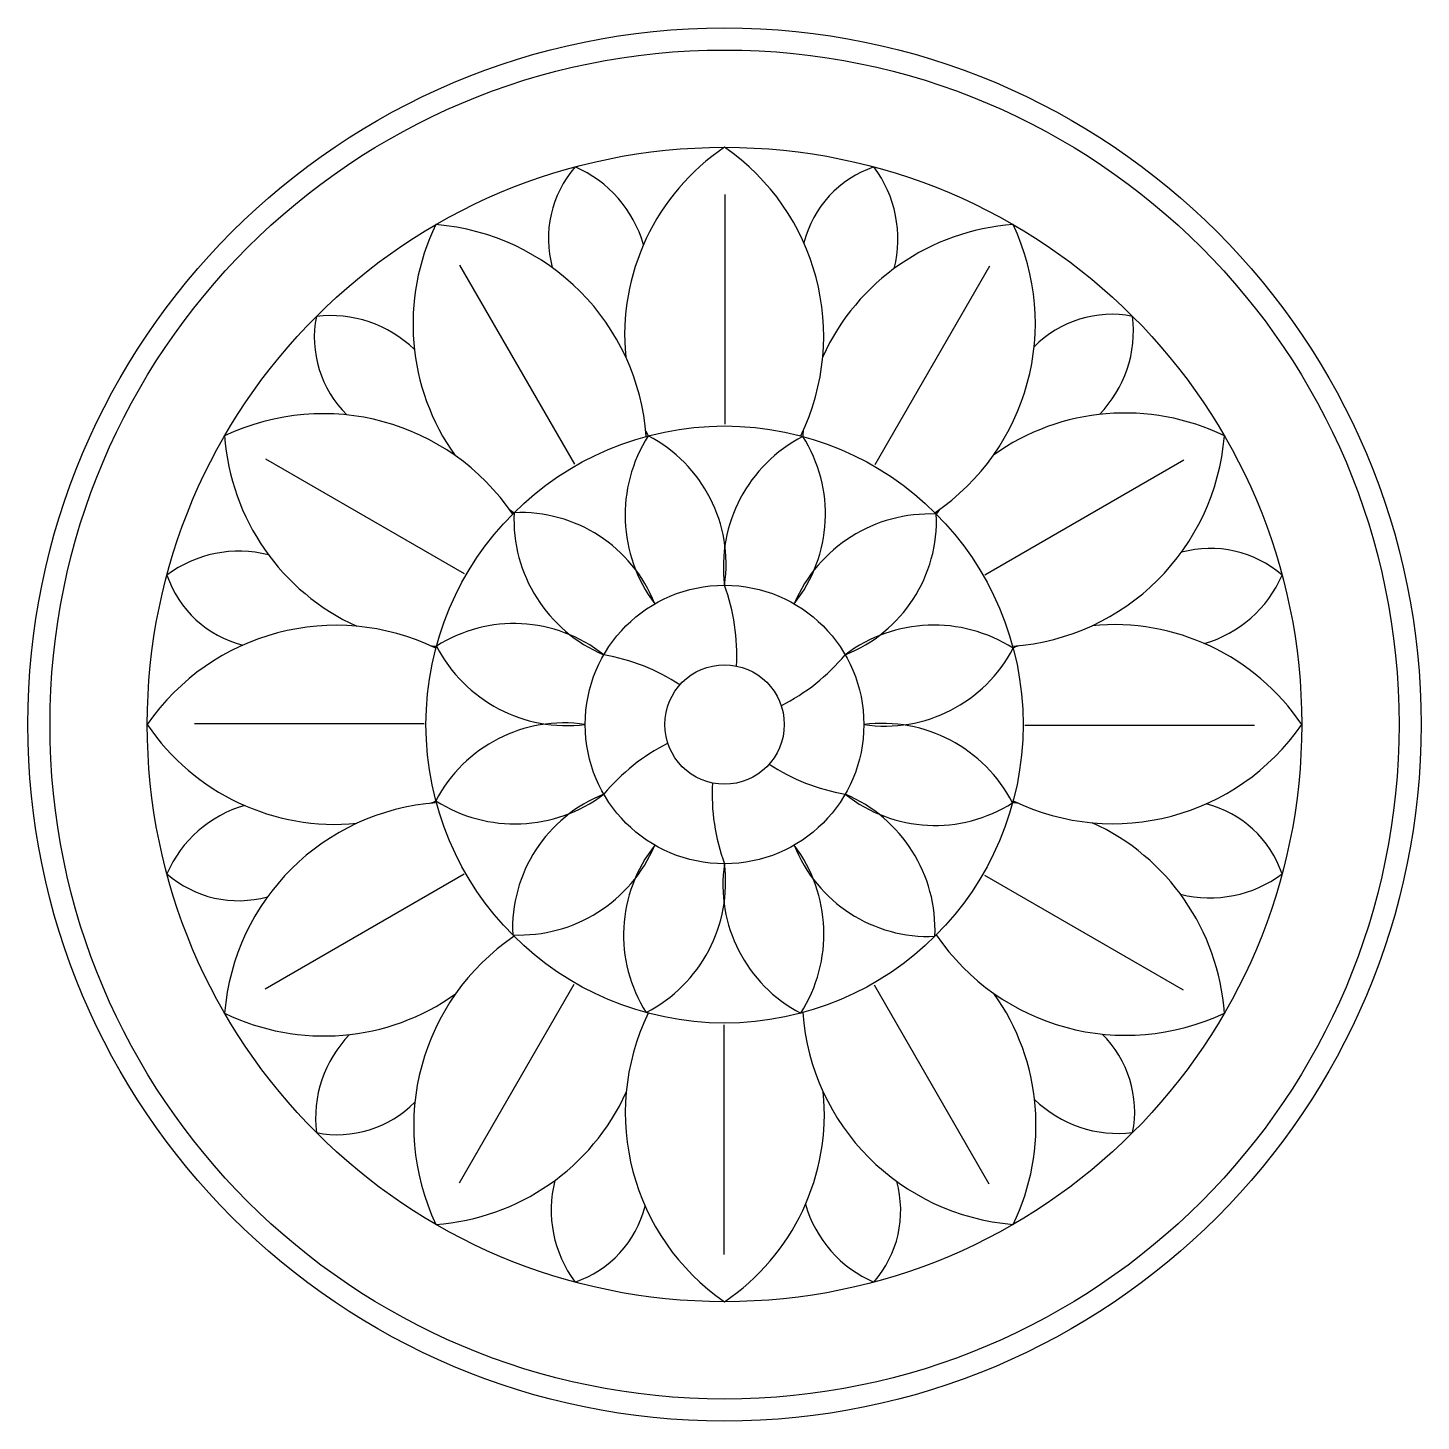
# Model space of a CAD drawing. Extents: x 27 to 377, y 143 to 493.
import ezdxf

# ---------------------------------------------------------------- set-up
doc = ezdxf.new("R2010")
doc.units = 0
doc.header["$LTSCALE"] = 10
doc.header["$MEASUREMENT"] = 0
doc.layers.add('3', color=3, linetype='CONTINUOUS')
doc.layers.add('4', color=4, linetype='CONTINUOUS')

msp = doc.modelspace()

# ---------------------------------------------------------------- linework, layer by layer
at = {"layer": '3'}
for p, q in [((201.93, 393.38), (201.93, 451.03)), ((164.18, 383.33), (135.35, 433.26)), ((239.65, 383.2), (268.48, 433.13)), ((136.5, 355.76), (86.57, 384.58)), ((267.23, 355.52), (317.16, 384.35)), ((126.32, 318.04), (68.67, 318.04)), ((277.28, 317.76), (334.93, 317.76)), ((136.36, 280.28), (86.44, 251.45)), ((267.09, 280.04), (317.02, 251.22)), ((163.94, 252.6), (135.11, 202.67)), ((239.42, 252.47), (268.24, 202.54)), ((201.66, 242.42), (201.66, 184.77))]:
    msp.add_line(p, q, dxfattribs=at)
for points in [[(181.44, 438.42, 0.225553), (164.27, 457.96, 0.252268), (158.54, 432.67)], [(244.43, 432.45, 0.225553), (239.33, 457.96, 0.252268), (221.72, 438.93)], [(123.91, 412.09, 0.225553), (99.27, 420.43, 0.252268), (106.95, 395.67)], [(295.99, 395.79, 0.225553), (304.33, 420.43, 0.252268), (279.56, 412.75)], [(87.25, 360.53, 0.225553), (61.74, 355.43, 0.252268), (80.77, 337.82)], [(322.31, 338.26, 0.225553), (341.86, 355.43, 0.252268), (316.57, 361.16)], [(81.28, 297.55, 0.225553), (61.74, 280.37, 0.252268), (87.03, 274.64)], [(316.35, 275.27, 0.225553), (341.86, 280.37, 0.252268), (322.82, 297.98)], [(107.6, 240.01, 0.225553), (99.27, 215.37, 0.252268), (124.03, 223.05)], [(279.68, 223.71, 0.225553), (304.33, 215.37, 0.252268), (296.65, 240.14)], [(159.17, 203.35, 0.225553), (164.27, 177.84, 0.252268), (181.88, 196.88)], [(222.15, 197.38, 0.225553), (239.33, 177.84, 0.252268), (245.06, 203.13)]]:
    msp.add_lwpolyline(points, format="xyb", dxfattribs=at)
msp.add_circle((201.8, 317.9), 169.44, dxfattribs=at)
for centre, radius, start, end in [((233.68, 415.69), 56.97, 204.9286, 206.3477), ((278.3, 386.65), 56.97, 174.9286, 176.3477), ((180.51, 418.53), 56.97, 234.9286, 236.3477), ((302.43, 339.19), 56.97, 144.9286, 146.3477), ((154, 335.4), 50.9, 356.8372, 20.1093), ((133.05, 394.41), 56.97, 264.9286, 266.3477), ((299.59, 286.02), 56.97, 114.9286, 116.3477), ((162.74, 285.26), 50.9, 56.8372, 80.1093), ((193.05, 368.04), 50.9, 296.8372, 320.1093), ((210.54, 267.76), 50.9, 116.8372, 140.1093), ((240.85, 350.54), 50.9, 236.8372, 260.1093), ((249.59, 300.4), 50.9, 176.8372, 200.1093), ((104.01, 349.78), 56.97, 294.9286, 296.3477), ((270.55, 241.39), 56.97, 84.9286, 86.3477)]:
    msp.add_arc(centre, radius, start, end, dxfattribs=at)
at = {"layer": '4'}
for points in [[(220.96, 390.41, 0.370073), (201.8, 462.9, 0.274769), (176.98, 410.24, 0.274769)], [(182.14, 390.28, 0.370073), (129.3, 443.47, 0.274769), (134.13, 385.46, 0.274769)], [(254.65, 371.11, 0.370073), (274.3, 443.47, 0.274769), (226.47, 410.28, 0.274769)], [(148.59, 370.75, 0.370073), (76.22, 390.4, 0.274769), (109.41, 342.58, 0.274769)], [(274.18, 337.56, 0.370073), (327.37, 390.4, 0.274769), (269.36, 385.57, 0.274769)], [(201.8, 352.9, 0.320015), (182.63, 390.41, 0.313377), (184.3, 348.21)], [(219.3, 348.21, 0.320015), (221.45, 390.28, 0.313377), (201.8, 352.9)], [(184.3, 348.21, 0.320015), (148.94, 371.11, 0.313377), (171.49, 335.4)], [(232.11, 335.4, 0.320015), (255.01, 370.75, 0.313377), (219.3, 348.21)], [(171.49, 335.4, 0.320015), (129.42, 337.56, 0.313377), (166.8, 317.9)], [(129.29, 337.07, 0.370073), (56.8, 317.9, 0.274769), (109.45, 293.08, 0.274769)], [(236.8, 317.9, 0.320015), (274.31, 337.07, 0.313377), (232.11, 335.4)], [(274.31, 298.73, 0.370073), (346.8, 317.9, 0.274769), (294.14, 342.72, 0.274769)], [(166.8, 317.9, 0.320015), (129.29, 298.73, 0.313377), (171.49, 300.4)], [(232.11, 300.4, 0.320015), (274.18, 298.24, 0.313377), (236.8, 317.9)], [(129.42, 298.24, 0.370073), (76.22, 245.4, 0.274769), (134.24, 250.23, 0.274769)], [(171.49, 300.4, 0.320015), (148.59, 265.05, 0.313377), (184.3, 287.59)], [(219.3, 287.59, 0.320015), (254.65, 264.69, 0.313377), (232.11, 300.4)], [(255.01, 265.05, 0.370073), (327.37, 245.4, 0.274769), (294.18, 293.23, 0.274769)], [(184.3, 287.59, 0.320015), (182.14, 245.52, 0.313377), (201.8, 282.9)], [(201.8, 282.9, 0.320015), (220.96, 245.39, 0.313377), (219.3, 287.59)], [(148.94, 264.69, 0.370073), (129.3, 192.33, 0.274769), (177.12, 225.52, 0.274769)], [(221.45, 245.52, 0.370073), (274.3, 192.33, 0.274769), (269.47, 250.34, 0.274769)], [(182.63, 245.39, 0.370073), (201.8, 172.9, 0.274769), (226.62, 225.56, 0.274769)]]:
    msp.add_lwpolyline(points, format="xyb", dxfattribs=at)
for radius in [175, 145, 75, 35, 15]:
    msp.add_circle((201.8, 317.9), radius, dxfattribs=at)

doc.saveas('drawing.dxf')
